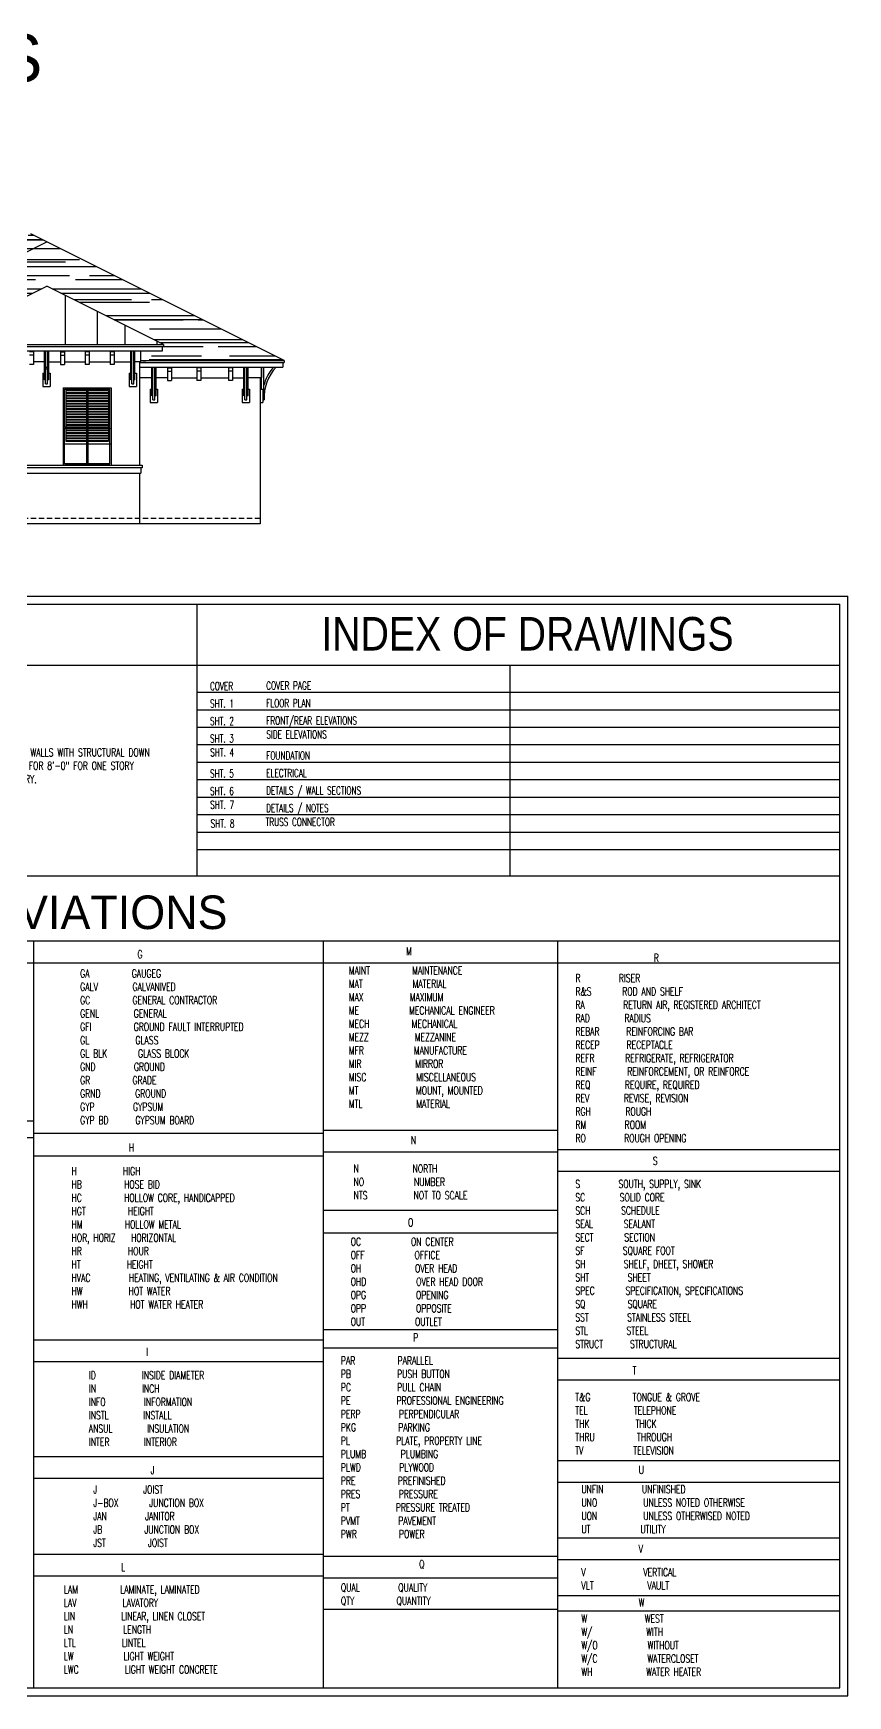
# Model space of a CAD drawing. Header units: inches. Extents: x -25328 to 8149, y -5530 to 4336.
# Drawn here: x -10156 to -9545, y -845 to 402 of the extents above; entities that cross this region are included whole.
import ezdxf
from ezdxf.enums import TextEntityAlignment as Align

# ---------------------------------------------------------------- set-up
doc = ezdxf.new("R2010")
doc.units = ezdxf.units.IN
doc.header["$LTSCALE"] = 16
doc.header["$MEASUREMENT"] = 0
doc.linetypes.add('ALPINE_SOLID', pattern=[0])
doc.linetypes.add('HIDDEN', pattern=[0.375, 0.25, -0.125])
for name, color, linetype in [('CONC.', 3, 'CONTINUOUS'), ('DIM', 5, 'CONTINUOUS'), ('DIMS', 5, 'CONTINUOUS'), ('HATCH', 8, 'CONTINUOUS'), ('Layer_Notes', 7, 'ALPINE_SOLID'), ('ROOF', 1, 'CONTINUOUS'), ('TEXT', 11, 'CONTINUOUS'), ('TEXT ROOM', 3, 'CONTINUOUS'), ('WALLS EXT', 6, 'CONTINUOUS'), ('WINDOWS', 1, 'CONTINUOUS')]:
    doc.layers.add(name, color=color, linetype=linetype)
doc.styles.add('BROCURE TITLE', font='MTCORSVA.TTF', dxfattribs={"height": 4})
doc.styles.add('PAYTS NOTES', font='romans.shx', dxfattribs={"width": 0.7, "height": 4.5})

msp = doc.modelspace()

# ---------------------------------------------------------------- hatches: boundary and pattern name
at = {"layer": 'HATCH'}
h = msp.add_hatch(dxfattribs=at)
h.set_pattern_fill('AR-RROOF', color=8, scale=15, style=0)
h.set_pattern_definition([(0, (-6232.89, -878.122), (33, 15), [225, -30, 75, -15]), (0, (-6212.94, -870.622), (-15, 19.95), [45, -4.95, 90, -11.25]), (0, (-6225.391, -865.372), (78, 10.05), [120, -21, 60, -15])])
h.paths.add_polyline_path([(-10738.28423153, 202.78486914), (-10828.53423153, 157.65986914), (-10828.53423153, 156.28486914), (-10803.31285402, 156.28486914), (-10738.28423153, 188.79918038), (-10673.25560905, 156.28486914), (-10669.78423153, 156.28486914), (-10648.03423153, 156.26013269), (-10648.03423153, 157.65986914)])
h.paths.add_polyline_path([(-10672.28423153, 203.25700509), (-10674.28423153, 203.25700509), (-10674.28423153, 207.25700509), (-10688.28423153, 207.25700509), (-10688.28423153, 210.75700509), (-10689.28423153, 210.75700509), (-10689.28423153, 212.25700509), (-10496.28423153, 308.75700509), (-10303.28423153, 212.25700509), (-10303.28423153, 210.75700509), (-10304.28423153, 210.75700509), (-10304.28423153, 207.25700509), (-10318.28423153, 207.25700509), (-10318.28423153, 203.25700509), (-10320.28423153, 203.25700509), (-10320.28423153, 198.02144844), (-10321.28423153, 198.02144844), (-10321.28423153, 169.28486914), (-10178.28423153, 240.78486914), (-10333.28423153, 318.28486914), (-10507.28423153, 318.28486914), (-10738.28423153, 202.78486914), (-10671.28423153, 169.28486914), (-10671.28423153, 198.02144844), (-10672.28423153, 198.02144844)])
h.paths.add_polyline_path([(-10558.10647578, 257.00700509), (-10563.28423153, 257.00700509), (-10563.28423153, 260.50700509), (-10564.28423153, 260.50700509), (-10564.28423153, 262.00700509), (-10492.28423153, 298.00700509), (-10420.28423153, 262.00700509), (-10420.28423153, 260.50700509), (-10421.28423153, 260.50700509), (-10421.28423153, 257.00700509), (-10426.46198729, 257.00700509, 0.1928199289), (-10435.4952017, 232.50700509), (-10436.28423153, 232.50700509), (-10436.28423153, 230.50700509), (-10438.28423153, 230.50700509), (-10438.28423153, 212.25700509), (-10303.28423153, 212.25700509), (-10496.28423153, 308.75700509), (-10689.28423153, 212.25700509), (-10546.28423153, 212.25700509), (-10546.28423153, 230.50700509), (-10548.28423153, 230.50700509), (-10548.28423153, 232.50700509), (-10549.07326137, 232.50700509, 0.1928199289)], flags=17)
h.paths.add_polyline_path([(-10145.28423153, 245.28486914), (-10157.28423153, 251.28486914), (-10347.28423153, 156.28486914), (-10323.28423153, 156.28486914)])
h.paths.add_polyline_path([(-10145.28423153, 211.97635934), (-10057.84552303, 168.25700509), (-10057.84552303, 166.75700509), (-10058.84552303, 166.75700509), (-10058.84552303, 163.25700509), (-10064.02327879, 163.25700509, 0.0608947721), (-10068.92288641, 156.28486914), (-9967.28423153, 156.28486914), (-10145.28423153, 245.28486914), (-10323.28423153, 156.28486914), (-10221.65188045, 156.28486914, 0.0609127368), (-10226.55582682, 163.25700509), (-10231.72294003, 163.25700509), (-10231.72294003, 166.75700509), (-10232.72294003, 166.75700509), (-10232.72294003, 168.25700509)])

# ---------------------------------------------------------------- linework, layer by layer
at = {"layer": 'CONC.'}
msp.add_line((-9985.28423153, 33.75700509), (-10794.28423153, 33.75700509), dxfattribs=at)
at = {"layer": 'DIM'}
msp.add_line((-9967.28423153, 156.28486914), (-9967.28423153, 154.78486914), dxfattribs=at)
at = {"layer": 'DIMS'}
for p, q in [((-10147.09995098, 155.25700509), (-10155.3872245, 155.25700509)), ((-10143.97495098, 155.25700509), (-10135.18123857, 155.25700509)), ((-10132.18123857, 155.25700509), (-10116.57358759, 155.25700509)), ((-10113.57358759, 155.25700509), (-10097.96593661, 155.25700509)), ((-10094.96593661, 155.25700509), (-10082.40802303, 155.25700509)), ((-10074.84552303, 155.25700509), (-10079.28302303, 155.25700509)), ((-10066.62677303, 143.28486914), (-10075.84552303, 143.28486914)), ((-10054.94385946, 143.28486914), (-10063.50177303, 143.28486914)), ((-10051.94385946, 143.27144844), (-10032.94654542, 143.27144844)), ((-10029.94654542, 143.27144844), (-10009.18589511, 143.27144844)), ((-10006.18589511, 143.27144844), (-9997.62798153, 143.27144844)), ((-9984.28423153, 143.28486914), (-9994.50298153, 143.28486914))]:
    msp.add_line(p, q, dxfattribs=at)
at = {"layer": 'DIMS', "linetype": 'Continuous'}
for p, q in [((-10345.44705382, -295.40220061), (-10155.42574803, -295.40220061)), ((-10155.42575417, -295.40220061), (-9958.8864561, -295.40220061)), ((-9958.8864561, -295.40220061), (-9550.72491662, -295.40220061)), ((-9938.15994523, -295.40220061), (-9762.39099552, -295.40220061)), ((-10345.44705415, -413.92510374), (-10155.42574835, -413.92510374)), ((-10155.42574803, -423.19374878), (-9938.15994523, -423.19374878)), ((-9938.15994523, -420.9709595), (-9762.39099552, -420.9709595)), ((-10345.44705415, -426.50901798), (-10155.42574835, -426.50901798)), ((-9762.39099552, -435.37877719), (-9550.72491662, -435.37877719)), ((-10155.42574803, -440.09081517), (-9938.15994523, -440.09081517)), ((-9938.15994523, -437.21546585), (-9762.39099552, -437.21546585)), ((-9762.39099552, -451.62328355), (-9550.72491662, -451.62328355)), ((-9938.15994523, -481.07082355), (-9762.39099552, -481.07082355)), ((-9938.15994523, -497.96788994), (-9762.39099552, -497.96788994)), ((-9938.15994523, -570.39225531), (-9762.39099552, -570.39225531)), ((-10155.42574803, -578.23573073), (-9938.15994523, -578.23573073)), ((-9938.15994523, -584.22153928), (-9762.39099552, -584.22153928)), ((-10155.42574803, -594.48023709), (-9938.15994523, -594.48023709)), ((-9762.39099552, -592.0056832), (-9550.72491662, -592.0056832)), ((-9762.39099552, -608.25018955), (-9550.72491662, -608.25018955)), ((-10155.42574803, -665.66372257), (-9938.15994523, -665.66372257)), ((-9762.39099552, -668.62919184), (-9550.72491662, -668.62919184)), ((-10155.42574803, -681.90822893), (-9938.15994523, -681.90822893)), ((-9762.39099552, -684.8736982), (-9550.72491662, -684.8736982)), ((-9762.39099552, -726.57863984), (-9550.72491662, -726.57863984)), ((-10155.42574803, -738.81786288), (-9938.15994523, -738.81786288)), ((-9938.15994523, -740.48335438), (-9762.39099552, -740.48335438)), ((-9762.39099552, -742.8231462), (-9550.72491662, -742.8231462)), ((-10155.42574803, -755.06236924), (-9938.15994523, -755.06236924)), ((-9938.15994523, -756.72786074), (-9762.39099552, -756.72786074)), ((-9762.39099552, -769.83029793), (-9550.72491662, -769.83029793)), ((-9938.15994523, -780.14267325), (-9762.39099552, -780.14267325)), ((-9762.39099552, -781.50564468), (-9550.72491662, -781.50564468))]:
    msp.add_line(p, q, dxfattribs=at)
at = {"layer": 'HATCH', "color": 8, "linetype": 'HIDDEN'}
msp.add_line((-9985.28423153, 37.75700509), (-10329.28423153, 37.75700509), dxfattribs=at)
at = {"layer": 'Layer_Notes', "color": 8}
for p, q in [((-10131.72294003, 205.19571359), (-10131.72294003, 168.25700509)), ((-10107.72294003, 193.19571359), (-10107.72294003, 168.25700509)), ((-10086.84552303, 182.75700509), (-10086.84552303, 168.25700509)), ((-10062.84552303, 170.75700509), (-10062.84552303, 168.25700509))]:
    msp.add_line(p, q, dxfattribs=at)
at = {"layer": 'ROOF', "color": 6}
for p, q in [((-9967.28423153, 156.28486914), (-10157.28423153, 251.28486914)), ((-10323.28423153, 156.28486914), (-10145.28423153, 245.28486914)), ((-10232.72294003, 168.25700509), (-10145.28423153, 211.97635934)), ((-10057.84552303, 168.25700509), (-10145.28423153, 211.97635934)), ((-10058.84552303, 163.25700509), (-10231.72294003, 163.25700509)), ((-10058.84552303, 166.75700509), (-10058.84552303, 163.25700509)), ((-10075.84552303, 155.25700509), (-10075.84552303, 77.8033583)), ((-10075.84552303, 154.78486914), (-9967.28423153, 154.78486914)), ((-10075.84552303, 151.28486914), (-9968.28423153, 151.28486914)), ((-10074.84552303, 156.28486914), (-9967.28423153, 156.28486914)), ((-9984.28423153, 151.28486914), (-9984.28423153, 143.28486914)), ((-9968.28423153, 154.78486914), (-9968.28423153, 151.28486914)), ((-9985.28423153, 143.28486914), (-9985.28423153, 33.75700509)), ((-10133.15923153, 135.8033583), (-10097.15923153, 135.8033583)), ((-10133.15923153, 135.8033583), (-10097.15923153, 135.8033583)), ((-10133.15923153, 135.8033583), (-10097.15923153, 135.8033583)), ((-10133.15923153, 135.8033583), (-10133.15923153, 78.8033583)), ((-10097.15923153, 135.8033583), (-10097.15923153, 77.8033583)), ((-10133.15923153, 94.5533583), (-10133.15923153, 77.8033583)), ((-10097.15923153, 94.5533583), (-10097.15923153, 78.8033583)), ((-10073.84552303, 75.75700509), (-10216.72294003, 75.75700509)), ((-10174.72294003, 77.8033583), (-10073.84552303, 77.8033583)), ((-10133.15923153, 78.8033583), (-10133.15923153, 77.8033583)), ((-10097.15923153, 78.8033583), (-10097.15923153, 77.8033583)), ((-10074.84552303, 75.75700509), (-10074.84552303, 71.75700509)), ((-10073.84552303, 77.8033583), (-10073.84552303, 75.75700509)), ((-10215.72294003, 71.75700509), (-10074.84552303, 71.75700509)), ((-10075.84552303, 71.75700509), (-10075.84552303, 33.75700509))]:
    msp.add_line(p, q, dxfattribs=at)
at = {"layer": 'TEXT', "color": 6}
for p, q in [((-11345.7076606, -20.50380518), (-9544.72491662, -20.50366356)), ((-9544.72491662, -845.10058114), (-9544.72491662, -20.50366356)), ((-11339.7076606, -26.50380457), (-9550.72491662, -26.50366413)), ((-10032.93509039, -26.50371011), (-10032.93509039, -230.24429304)), ((-9550.72491662, -839.10058175), (-9550.72491662, -26.5036558)), ((-11339.70766023, -72.2300901), (-9550.72491625, -72.22996377)), ((-9798.09219037, -72.22998123), (-9798.09219037, -230.24429304)), ((-10345.44705553, -230.24429304), (-9550.72491662, -230.24429304)), ((-10345.44705382, -279.00698443), (-9550.72491662, -279.00698443)), ((-10155.42575308, -279.00698443), (-10155.42573348, -839.10063512)), ((-9938.15994523, -279.00698443), (-9938.15994523, -839.10061741)), ((-9762.39099552, -279.00698443), (-9762.39099552, -839.10059949)), ((-11345.7076606, -845.10073234), (-9544.72491662, -845.10058114)), ((-11339.7076606, -839.1007317), (-9550.72491662, -839.10058175))]:
    msp.add_line(p, q, dxfattribs=at)
at = {"layer": 'TEXT', "color": 8}
for p, q in [((-10032.93509039, -92.52073724), (-9550.72491662, -92.52073724)), ((-10032.93509039, -105.63244095), (-9550.72491662, -105.63244095)), ((-10032.93509039, -118.74414465), (-9550.72491662, -118.74414465)), ((-10032.93509039, -131.85584836), (-9550.72491662, -131.85584836)), ((-10032.93509039, -144.96755207), (-9550.72491662, -144.96755207)), ((-10032.93509039, -158.07925578), (-9550.72491662, -158.07925578)), ((-10032.93509039, -158.07925578), (-9550.72491662, -158.07925578)), ((-10032.93509039, -171.19095948), (-9550.72491662, -171.19095948)), ((-10032.93509039, -171.19095948), (-9550.72491662, -171.19095948)), ((-10032.93509039, -184.30266319), (-9550.72491662, -184.30266319)), ((-10032.93509039, -184.30266319), (-9550.72491662, -184.30266319)), ((-10032.93509039, -197.4143669), (-9550.72491662, -197.4143669)), ((-10032.93509039, -210.52607061), (-9550.72491662, -210.52607061))]:
    msp.add_line(p, q, dxfattribs=at)
at = {"layer": 'WALLS EXT', "color": 8}
for p, q in [((-10232.72294003, 166.75700509), (-10057.84552303, 166.75700509)), ((-10057.84552303, 168.25700509), (-10057.84552303, 166.75700509)), ((-10074.84552303, 154.78486914), (-10075.84552303, 154.78486914)), ((-10071.11492336, 154.78486914), (-10073.34552303, 154.78486914))]:
    msp.add_line(p, q, dxfattribs=at)
at = {"layer": 'WINDOWS'}
for p, q in [((-10232.72294003, 168.25700509), (-10057.84552303, 168.25700509)), ((-10155.3872245, 162.75700509), (-10158.3872245, 162.75700509)), ((-10155.3872245, 163.25700509), (-10155.3872245, 153.25700509)), ((-10147.09995098, 141.75700509), (-10147.09995098, 163.25700509)), ((-10146.28745098, 138.75700509), (-10146.28745098, 163.25700509)), ((-10144.78745098, 138.75700509), (-10144.78745098, 163.25700509)), ((-10143.97495098, 141.75700509), (-10143.97495098, 163.25700509)), ((-10135.18123857, 163.25700509), (-10135.18123857, 153.25700509)), ((-10135.18123857, 162.75700509), (-10132.18123857, 162.75700509)), ((-10132.18123857, 163.25700509), (-10132.18123857, 153.25700509)), ((-10116.57358759, 163.25700509), (-10116.57358759, 153.25700509)), ((-10113.57358759, 162.75700509), (-10116.57358759, 162.75700509)), ((-10113.57358759, 162.75700509), (-10116.57358759, 162.75700509)), ((-10113.57358759, 163.25700509), (-10113.57358759, 153.25700509)), ((-10097.96593661, 163.25700509), (-10097.96593661, 153.25700509)), ((-10094.96593661, 162.75700509), (-10097.96593661, 162.75700509)), ((-10094.96593661, 163.25700509), (-10094.96593661, 153.25700509)), ((-10082.40802303, 141.75700509), (-10082.40802303, 163.25700509)), ((-10081.59552303, 138.75700509), (-10081.59552303, 163.25700509)), ((-10080.09552303, 138.75700509), (-10080.09552303, 163.25700509)), ((-10079.28302303, 141.75700509), (-10079.28302303, 163.25700509)), ((-10074.84552303, 155.25700509), (-10074.84552303, 163.25700509)), ((-10155.3872245, 160.25700509), (-10158.3872245, 160.25700509)), ((-10155.3872245, 153.25700509), (-10158.3872245, 153.25700509)), ((-10146.28745098, 151.25700509), (-10144.78745098, 151.25700509)), ((-10144.78745098, 149.75700509), (-10146.28745098, 149.75700509)), ((-10144.78745098, 151.25700509), (-10145.57091702, 151.25700509)), ((-10135.18123857, 160.25700509), (-10132.18123857, 160.25700509)), ((-10135.18123857, 153.25700509), (-10132.18123857, 153.25700509)), ((-10113.57358759, 160.25700509), (-10116.57358759, 160.25700509)), ((-10113.57358759, 153.25700509), (-10116.57358759, 153.25700509)), ((-10094.96593661, 160.25700509), (-10097.96593661, 160.25700509)), ((-10094.96593661, 153.25700509), (-10097.96593661, 153.25700509)), ((-10066.62677303, 129.78486914), (-10066.62677303, 151.28486914)), ((-10065.81427303, 126.78486914), (-10065.81427303, 151.28486914)), ((-10064.31427303, 126.78486914), (-10064.31427303, 151.28486914)), ((-10063.50177303, 129.78486914), (-10063.50177303, 151.28486914)), ((-10054.94385946, 151.28486914), (-10054.94385946, 141.28486914)), ((-10054.94385946, 150.78486914), (-10051.94385946, 150.78486914)), ((-10051.94385946, 151.28486914), (-10051.94385946, 141.28486914)), ((-10032.94654542, 151.28486914), (-10032.94654542, 141.28486914)), ((-10029.94654542, 150.78486914), (-10032.94654542, 150.78486914)), ((-10029.94654542, 151.28486914), (-10029.94654542, 141.28486914)), ((-10009.18589511, 151.28486914), (-10009.18589511, 141.28486914)), ((-10006.18589511, 150.78486914), (-10009.18589511, 150.78486914)), ((-10006.18589511, 151.28486914), (-10006.18589511, 141.28486914)), ((-9997.62798153, 129.78486914), (-9997.62798153, 151.28486914)), ((-9996.81548153, 126.78486914), (-9996.81548153, 151.28486914)), ((-9995.31548153, 126.78486914), (-9995.31548153, 151.28486914)), ((-9994.50298153, 129.78486914), (-9994.50298153, 151.28486914)), ((-9984.28423153, 134.78486914), (-9984.28423153, 151.28486914)), ((-9982.78423153, 151.28486914), (-9982.78423153, 129.78486914)), ((-10148.31870098, 146.75700509), (-10147.09995098, 146.75700509)), ((-10148.31870098, 146.75700509), (-10148.31870098, 136.75700509)), ((-10146.28745098, 141.75700509), (-10147.09995098, 141.75700509)), ((-10146.28745098, 138.75700509), (-10144.78745098, 138.75700509)), ((-10143.97495098, 141.75700509), (-10144.78745098, 141.75700509)), ((-10143.97495098, 146.75700509), (-10142.75620098, 146.75700509)), ((-10142.75620098, 146.75700509), (-10142.75620098, 136.75700509)), ((-10083.62677303, 146.75700509), (-10082.40802303, 146.75700509)), ((-10083.62677303, 146.75700509), (-10083.62677303, 136.75700509)), ((-10081.59552303, 141.75700509), (-10082.40802303, 141.75700509)), ((-10081.59552303, 138.75700509), (-10080.09552303, 138.75700509)), ((-10079.28302303, 141.75700509), (-10080.09552303, 141.75700509)), ((-10079.28302303, 146.75700509), (-10078.06427303, 146.75700509)), ((-10078.06427303, 146.75700509), (-10078.06427303, 136.75700509)), ((-10054.94385946, 148.28486914), (-10051.94385946, 148.28486914)), ((-10054.94385946, 141.28486914), (-10051.94385946, 141.28486914)), ((-10029.94654542, 148.28486914), (-10032.94654542, 148.28486914)), ((-10029.94654542, 141.28486914), (-10032.94654542, 141.28486914)), ((-10006.18589511, 148.28486914), (-10009.18589511, 148.28486914)), ((-10006.18589511, 141.28486914), (-10009.18589511, 141.28486914)), ((-10148.31870098, 136.75700509), (-10142.75620098, 136.75700509)), ((-10133.15923153, 135.8033583), (-10133.15923153, 93.8033583)), ((-10133.15923153, 135.8033583), (-10097.15923153, 135.8033583)), ((-10132.15923153, 134.8033583), (-10098.15923153, 134.8033583)), ((-10132.15923153, 106.23078678), (-10132.15923153, 134.8033583)), ((-10131.15923153, 133.8033583), (-10131.15923153, 95.8033583)), ((-10131.15923153, 133.8033583), (-10099.15923153, 133.8033583)), ((-10131.15923153, 132.3033583), (-10099.15923153, 132.3033583)), ((-10131.15923153, 131.8033583), (-10099.15923153, 131.8033583)), ((-10131.15923153, 130.3033583), (-10099.15923153, 130.3033583)), ((-10131.15923153, 129.8033583), (-10099.15923153, 129.8033583)), ((-10131.15923153, 128.3033583), (-10099.15923153, 128.3033583)), ((-10131.15923153, 127.8033583), (-10099.15923153, 127.8033583)), ((-10131.15923153, 126.3033583), (-10099.15923153, 126.3033583)), ((-10131.15923153, 125.8033583), (-10099.15923153, 125.8033583)), ((-10115.65923153, 134.8033583), (-10115.65923153, 106.23078678)), ((-10114.65923153, 134.8033583), (-10114.65923153, 106.23078678)), ((-10099.15923153, 133.8033583), (-10099.15923153, 95.8033583)), ((-10098.15923153, 106.23078678), (-10098.15923153, 134.8033583)), ((-10097.15923153, 135.8033583), (-10097.15923153, 93.8033583)), ((-10083.62677303, 136.75700509), (-10078.06427303, 136.75700509)), ((-10067.84552303, 134.78486914), (-10066.62677303, 134.78486914)), ((-10067.84552303, 134.78486914), (-10067.84552303, 124.78486914)), ((-10067.84552303, 124.78486914), (-10062.28302303, 124.78486914)), ((-10065.81427303, 129.78486914), (-10066.62677303, 129.78486914)), ((-10065.81427303, 126.78486914), (-10064.31427303, 126.78486914)), ((-10063.50177303, 129.78486914), (-10064.31427303, 129.78486914)), ((-10063.50177303, 134.78486914), (-10062.28302303, 134.78486914)), ((-10062.28302303, 134.78486914), (-10062.28302303, 124.78486914)), ((-9998.84673153, 134.78486914), (-9997.62798153, 134.78486914)), ((-9998.84673153, 134.78486914), (-9998.84673153, 124.78486914)), ((-9998.84673153, 124.78486914), (-9993.28423153, 124.78486914)), ((-9996.81548153, 129.78486914), (-9997.62798153, 129.78486914)), ((-9996.81548153, 126.78486914), (-9995.31548153, 126.78486914)), ((-9994.50298153, 129.78486914), (-9995.31548153, 129.78486914)), ((-9994.50298153, 134.78486914), (-9993.28423153, 134.78486914)), ((-9993.28423153, 134.78486914), (-9993.28423153, 124.78486914)), ((-9985.28423153, 134.78486914), (-9983.28423153, 134.78486914)), ((-9985.28423153, 124.78486914), (-9983.28423153, 124.78486914)), ((-9983.28423153, 134.78486914), (-9983.28423153, 124.78486914)), ((-9983.28423153, 129.78486914), (-9982.78423153, 129.78486914)), ((-9983.28423153, 126.78486914), (-9982.4952017, 126.78486914)), ((-10131.15923153, 124.3033583), (-10099.15923153, 124.3033583)), ((-10131.15923153, 123.8033583), (-10099.15923153, 123.8033583)), ((-10131.15923153, 122.3033583), (-10099.15923153, 122.3033583)), ((-10131.15923153, 121.8033583), (-10099.15923153, 121.8033583)), ((-10131.15923153, 120.3033583), (-10099.15923153, 120.3033583)), ((-10131.15923153, 119.8033583), (-10099.15923153, 119.8033583)), ((-10131.15923153, 118.3033583), (-10099.15923153, 118.3033583)), ((-10131.15923153, 117.8033583), (-10099.15923153, 117.8033583)), ((-10131.15923153, 116.3033583), (-10099.15923153, 116.3033583)), ((-10131.15923153, 115.8033583), (-10099.15923153, 115.8033583)), ((-10131.15923153, 114.3033583), (-10099.15923153, 114.3033583)), ((-10131.15923153, 113.8033583), (-10099.15923153, 113.8033583)), ((-10131.15923153, 112.3033583), (-10099.15923153, 112.3033583)), ((-10097.15923153, 105.23078678), (-10133.15923153, 105.23078678)), ((-10098.15923153, 106.23078678), (-10132.15923153, 106.23078678)), ((-10132.15923153, 78.8033583), (-10132.15923153, 105.23078678)), ((-10131.15923153, 111.8033583), (-10099.15923153, 111.8033583)), ((-10131.15923153, 110.3033583), (-10099.15923153, 110.3033583)), ((-10131.15923153, 109.8033583), (-10099.15923153, 109.8033583)), ((-10131.15923153, 108.3033583), (-10099.15923153, 108.3033583)), ((-10131.15923153, 107.8033583), (-10099.15923153, 107.8033583)), ((-10131.15923153, 106.3033583), (-10099.15923153, 106.3033583)), ((-10131.15923153, 105.8033583), (-10099.15923153, 105.8033583)), ((-10131.15923153, 104.3033583), (-10099.15923153, 104.3033583)), ((-10131.15923153, 103.8033583), (-10099.15923153, 103.8033583)), ((-10131.15923153, 102.3033583), (-10099.15923153, 102.3033583)), ((-10131.15923153, 101.8033583), (-10099.15923153, 101.8033583)), ((-10131.15923153, 100.3033583), (-10099.15923153, 100.3033583)), ((-10131.15923153, 99.8033583), (-10099.15923153, 99.8033583)), ((-10115.65923153, 105.23078678), (-10115.65923153, 78.8033583)), ((-10114.65923153, 105.23078678), (-10114.65923153, 78.8033583)), ((-10098.15923153, 78.8033583), (-10098.15923153, 105.23078678)), ((-10133.15923153, 93.8033583), (-10097.15923153, 93.8033583)), ((-10132.15923153, 78.8033583), (-10132.15923153, 94.5533583)), ((-10131.15923153, 98.3033583), (-10099.15923153, 98.3033583)), ((-10131.15923153, 97.8033583), (-10099.15923153, 97.8033583)), ((-10131.15923153, 96.3033583), (-10099.15923153, 96.3033583)), ((-10131.15923153, 95.8033583), (-10099.15923153, 95.8033583)), ((-10131.15923153, 95.8033583), (-10099.15923153, 95.8033583)), ((-10115.65923153, 94.5533583), (-10115.65923153, 78.8033583)), ((-10114.65923153, 94.5533583), (-10114.65923153, 78.8033583)), ((-10098.15923153, 78.8033583), (-10098.15923153, 94.5533583)), ((-10098.15923153, 78.8033583), (-10132.15923153, 78.8033583)), ((-10132.15923153, 78.8033583), (-10098.15923153, 78.8033583))]:
    msp.add_line(p, q, dxfattribs=at)
for radius, start, end in [(36.61446993, 140.0179559217, 165.1405594268), (35.11446993, 137.9332834902, 181.5885902023)]:
    msp.add_arc((-9947.39422782, 127.75833274), radius, start, end, dxfattribs=at)

# ---------------------------------------------------------------- texts
at = {"layer": 'TEXT', "style": 'PAYTS NOTES', "width": 0.67}
for s, p in [('COVER', (-10022.99250237, -90.9630228)), ('COVER PAGE', (-9980.86139061, -90.61113287)), ('SHT. 1', (-10022.99250237, -104.0747265)), ('FLOOR PLAN', (-9980.86139061, -103.72283658)), ('SHT. 2', (-10022.99250237, -117.18643021)), ('FRONT/REAR ELEVATIONS', (-9980.86139061, -116.83454028)), ('SHT. 3', (-10022.99250237, -130.29813392)), ('SIDE ELEVATIONS', (-9980.72667638, -127.17263972)), ('SHT. 4', (-10022.85778814, -140.63623335)), ('FOUNDATION ', (-9980.86139061, -143.0579477)), ('SHT. 5', (-10022.99250237, -156.52154133)), ('ELECTRICAL', (-9980.86139061, -156.16965141)), ('SHT. 6', (-10022.99250237, -169.63324504)), ('SHT. 7', (-10022.85778814, -179.97134447)), ('DETAILS / WALL SECTIONS', (-9980.86139061, -169.28135511)), ('TRUSS CONNECTOR', (-9981.3051219, -192.85042189)), ('DETAILS / NOTES ', (-9980.86139061, -182.39305882)), ('SHT. 8', (-10022.56524393, -194.02849666))]:
    msp.add_text(s, height=6, rotation=360, dxfattribs=at).set_placement(p)
at = {"layer": 'TEXT', "char_height": 6, "attachment_point": 1, "style": 'PAYTS NOTES'}
for s, insert, width in [('\\PALL EXTERIOR MASONRY WALLS ARE "SHEAR WALLS WITH STRUCTURAL DOWN POURS LOCATED AT 6\'-0" ON CENTER MAX FOR 8\'-0" FOR ONE STORY AND 4\'-0" MAX  ON CENTER FOR TWO STORY.', (-10285.27506022, -124.64900067), 236.0751767623), ('G', (-10077.39332744, -286.05998025), 134.4019171898), ('M', (-9875.93059219, -283.7948911), 134.4019171898), ('MAINT           MAINTENANCE\\PMAT             MATERIAL\\PMAX            MAXIMUM\\PME             MECHANICAL ENGINEER\\PMECH           MECHANICAL\\PMEZZ            MEZZANINE\\PMFR             MANUFACTURE\\PMIR              MIRROR\\PMISC             MISCELLANEOUS\\PMT               MOUNT, MOUNTED\\PMTL              MATERIAL', (-9918.9064828, -298.20677871), 222.9541905543), ('R', (-9690.23720085, -288.75608738), 134.4019171898), ('GA           GAUGEG          \\PGALV         GALVANIVED         \\PGC           GENERAL CONTRACTOR\\PGENL         GENERAL\\PGFI           GROUND FAULT INTERRUPTED\\PGL            GLASS\\PGL BLK        GLASS BLOCK\\PGND          GROUND\\PGR           GRADE \\PGRND         GROUND\\PGYP          GYPSUM\\PGYP BD       GYPSUM BOARD', (-10120.36921805, -300.47186786), 222.9541905543), ('R          RISER\\PR&S        ROD AND SHELF\\PRA          RETURN AIR, REGISTERED ARCHITECT\\PRAD         RADIUS\\PREBAR       REINFORCING BAR\\PRECEP       RECEPTACLE\\PREFR        REFRIGERATE, REFRIGERATOR\\PREINF        REINFORCEMENT, OR REINFORCE\\PREQ         REQUIRE, REQUIRED\\PREV         REVISE, REVISION\\PRGH         ROUGH\\PRM          ROOM\\PRO          ROUGH OPENING', (-9748.92523577, -303.95181282), 222.9541905543), ('H', (-10083.87545206, -431.04917324), 134.4019171898), ('N', (-9872.37436396, -425.54588359), 134.4019171898), ('H            HIGH\\PHB           HOSE BID\\PHC           HOLLOW CORE, HANDICAPPED\\PHGT           HEIGHT \\PHM           HOLLOW METAL\\PHOR, HORIZ    HORIZONTAL\\PHR            HOUR\\PHT            HEIGHT\\PHVAC          HEATING, VENTILATING & AIR CONDITION\\PHW            HOT WATER\\PHWH           HOT WATER HEATER', (-10126.85134267, -448.65932431), 222.9541905543), ('N              NORTH\\PNO             NUMBER\\PNTS            NOT TO SCALE', (-9915.35025458, -446.82130082), 222.9541905543), ('S', (-9690.83993305, -441.02095463), 134.4019171898), ('S          SOUTH, SUPPLY, SINK\\PSC         SOLID CORE\\PSCH        SCHEDULE\\PSEAL        SEALANT\\PSECT        SECTION\\PSF          SQUARE FOOT\\PSH          SHELF, DHEET, SHOWER\\PSHT          SHEET\\PSPEC        SPECIFICATION, SPECIFICATIONS\\PSQ           SQUARE\\PSST          STAINLESS STEEL\\PSTL          STEEL\\PSTRUCT       STRUCTURAL\\P         ', (-9749.05633712, -458.32343304), 222.9541905543), ('O', (-9874.50322671, -487.16837318), 134.4019171898), ('OC             ON CENTER\\POFF             OFFICE\\POH              OVER HEAD\\POHD             OVER HEAD DOOR\\POPG             OPENING\\POPP             OPPOSITE\\POUT             OUTLET', (-9917.47911732, -501.58026079), 222.9541905543), ('P', (-9870.5807439, -573.46928134), 134.4019171898), ('I', (-10070.93278973, -584.16831114), 134.4019171898), ('PAR           PARALLEL\\PPB            PUSH BUTTON\\PPC            PULL CHAIN\\PPE            PROFESSIONAL ENGINEERING\\PPERP          PERPENDICULAR\\PPKG           PARKING\\PPL            PLATE, PROPERTY LINE\\PPLUMB         PLUMBING\\PPLWD          PLYWOOD\\PPRE           PREFINISHED\\PPRES          PRESSURE\\PPT            PRESSURE TREATED\\PPVMT          PAVEMENT\\PPWR           POWER', (-9924.82528683, -590.80664106), 222.9541905543), ('T', (-9706.09018633, -598.09441415), 134.4019171898), ('ID            INSIDE DIAMETER\\PIN            INCH\\PINFO          INFORMATION\\PINSTL         INSTALL\\PANSUL         INSULATION\\PINTER         INTERIOR', (-10113.90868034, -601.77846221), 222.9541905543), ('T&G           TONGUE & GROVE\\PTEL            TELEPHONE\\PTHK            THICK\\PTHRU           THROUGH\\PTV             TELEVISION', (-9749.06607694, -618.13718443), 222.9541905543), ('J', (-10067.52107555, -673.04696747), 134.4019171898), ('U', (-9701.50302414, -672.79731497), 134.4019171898), ('J            JOIST       \\PJ-BOX        JUNCTION BOX\\PJAN          JANITOR\\PJB           JUNCTION BOX\\PJST           JOIST', (-10110.49696616, -687.45885508), 222.9541905543), ('UNFIN          UNFINISHED\\PUNO            UNLESS NOTED OTHERWISE\\PUON            UNLESS OTHERWISED NOTED\\PUT             UTILITY', (-9744.47891475, -687.28074011), 222.9541905543), ('V', (-9701.50302414, -731.86569654), 134.4019171898), ('L', (-10089.668631, -745.61927163), 134.4019171898), ('Q', (-9866.13725192, -743.34603765), 134.4019171898), ('V               VERTICAL\\PVLT              VAULT', (-9744.47891475, -749.47584761), 222.9541905543), ('LAM           LAMINATE, LAMINATED \\PLAV            LAVATORY\\PLIN            LINEAR, LINEN CLOSET\\PLN             LENGTH\\PLTL            LINTEL\\PLW             LIGHT WEIGHT\\PLWC            LIGHT WEIGHT CONCRETE', (-10132.64452161, -762.45652981), 222.9541905543), ('QUAL          QUALITY\\PQTY           QUANTITY', (-9924.82528683, -760.95618872), 222.9541905543), ('W', (-9701.50302414, -772.21625653), 134.4019171898), ('W               WEST\\PW/              WITH\\PW/O             WITHOUT\\PW/C             WATERCLOSET\\PWH              WATER HEATER', (-9744.47891475, -784.2276188), 222.9541905543)]:
    msp.add_mtext(s, dxfattribs=dict(at, insert=insert, width=width))
at = {"layer": 'TEXT ROOM', "style": 'BROCURE TITLE'}
for s, height, p in [('OLSEN CUSTOM HOMES', 36, (-10723.84821645, 365.09016595)), ('ABBREVIATIONS', 25.1602694383, (-10280.99259772, -270.15655293))]:
    msp.add_text(s, height=height, dxfattribs=at).set_placement(p)
at = {"layer": 'TEXT ROOM', "style": 'BROCURE TITLE', "width": 0.78694}
msp.add_text('INDEX OF DRAWINGS', height=25.1602694383, dxfattribs=at).set_placement((-9939.51879915, -61.28050691), (-9630.32426672, -61.28050691), align=Align.FIT)

doc.saveas('drawing.dxf')
